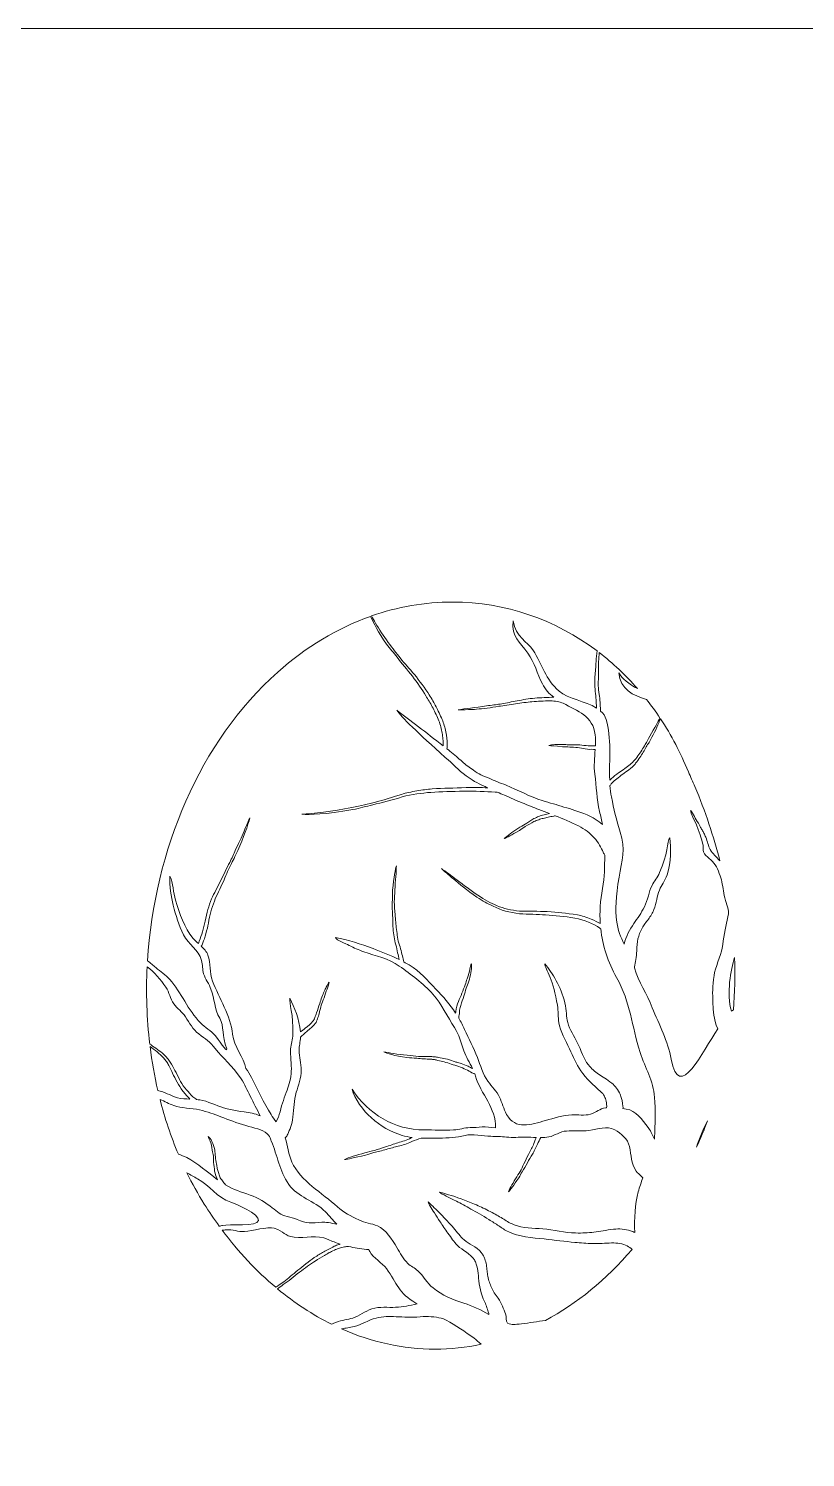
# Model space of a CAD drawing. Extents: x 259 to 1424, y -885 to -136.
# Drawn here: x 425.2 to 501.3, y -701.4 to -561.3 of the extents above; entities that cross this region are included whole.
import ezdxf

# ---------------------------------------------------------------- set-up
doc = ezdxf.new("R2010")
doc.units = 0
doc.header["$MEASUREMENT"] = 0
doc.layers.add('Layer 1', color=7, linetype='Continuous', lineweight=0)

# ---------------------------------------------------------------- blocks, each defined once
blk = doc.blocks.new('Block_0')
at = {"layer": 'Layer 1'}
for points, knots in [([(263.18, -561.27), (263.18, -561.27), (263.18, -652.06), (263.18, -652.06), (263.18, -652.06), (263.18, -653.11), (263.18, -653.11), (263.18, -653.11), (263.18, -656.28), (263.18, -656.28), (263.18, -656.28), (263.18, -657.92), (263.18, -657.92), (263.18, -657.92), (263.18, -658.26), (263.18, -658.26), (263.18, -658.26), (263.18, -658.62), (263.18, -658.62), (263.18, -658.62), (263.18, -664.82), (263.18, -664.82), (263.18, -664.82), (263.18, -665.3), (263.18, -665.3), (263.18, -665.3), (263.18, -670), (263.18, -670), (263.18, -670), (263.18, -670.8), (263.18, -670.8), (263.18, -670.8), (263.18, -675.3), (263.18, -675.3), (263.18, -675.3), (263.18, -675.55), (263.18, -675.55), (263.18, -675.55), (263.18, -706.83), (263.18, -706.83), (263.18, -706.83), (263.18, -708.25), (263.18, -708.25), (263.18, -708.25), (263.18, -712.85), (263.18, -712.85), (263.18, -712.85), (263.18, -713.66), (263.18, -713.66), (263.18, -713.66), (263.18, -717.43), (263.18, -717.43), (263.18, -717.43), (263.18, -717.6), (263.18, -717.6), (263.18, -717.6), (263.18, -723.98), (263.18, -723.98), (263.18, -723.98), (263.18, -726.07), (263.18, -726.07), (263.18, -726.07), (263.18, -777.06), (263.18, -777.06), (263.18, -777.06), (263.18, -777.87), (263.18, -777.87), (263.18, -777.87), (263.18, -779.32), (263.18, -779.32), (263.18, -779.32), (263.18, -780.83), (263.18, -780.83), (263.18, -780.83), (263.18, -785.66), (263.18, -785.66), (263.18, -785.66), (263.18, -786.04), (263.18, -786.04), (263.18, -786.04), (263.18, -789.39), (263.18, -789.39), (263.18, -789.39), (263.18, -789.87), (263.18, -789.87), (263.18, -789.87), (263.18, -797.45), (263.18, -797.45), (263.18, -797.45), (263.18, -798.02), (263.18, -798.02), (263.18, -798.02), (263.18, -885.29), (263.18, -885.29), (263.18, -885.29), (587.19, -885.29), (587.19, -885.29), (587.19, -885.29), (587.19, -771.49), (587.19, -771.49), (587.19, -771.49), (587.19, -770.62), (587.19, -770.62), (587.19, -770.62), (587.19, -766.49), (587.19, -766.49), (587.19, -766.49), (587.19, -765.45), (587.19, -765.45), (587.19, -765.45), (587.19, -761.97), (587.19, -761.97), (587.19, -761.97), (587.19, -760.88), (587.19, -760.88), (587.19, -760.88), (587.19, -756.58), (587.19, -756.58), (587.19, -756.58), (587.19, -755.58), (587.19, -755.58), (587.19, -755.58), (587.19, -746.45), (587.19, -746.45), (587.19, -746.45), (587.19, -744.96), (587.19, -744.96), (587.19, -744.96), (587.19, -740.38), (587.19, -740.38), (587.19, -740.38), (587.19, -739.33), (587.19, -739.33), (587.19, -739.33), (587.19, -733.05), (587.19, -733.05), (587.19, -733.05), (587.19, -731.98), (587.19, -731.98), (587.19, -731.98), (587.19, -721.86), (587.19, -721.86), (587.19, -721.86), (587.19, -721.18), (587.19, -721.18), (587.19, -721.18), (587.19, -673.51), (587.19, -673.51), (587.19, -673.51), (587.19, -673.43), (587.19, -673.43), (587.19, -673.43), (587.19, -561.27), (587.19, -561.27), (587.19, -561.27), (263.18, -561.27), (263.18, -561.27)], [0, 0, 0, 0, 1, 1, 1, 2, 2, 2, 3, 3, 3, 4, 4, 4, 5, 5, 5, 6, 6, 6, 7, 7, 7, 8, 8, 8, 9, 9, 9, 10, 10, 10, 11, 11, 11, 12, 12, 12, 13, 13, 13, 14, 14, 14, 15, 15, 15, 16, 16, 16, 17, 17, 17, 18, 18, 18, 19, 19, 19, 20, 20, 20, 21, 21, 21, 22, 22, 22, 23, 23, 23, 24, 24, 24, 25, 25, 25, 26, 26, 26, 27, 27, 27, 28, 28, 28, 29, 29, 29, 30, 30, 30, 31, 31, 31, 32, 32, 32, 33, 33, 33, 34, 34, 34, 35, 35, 35, 36, 36, 36, 37, 37, 37, 38, 38, 38, 39, 39, 39, 40, 40, 40, 41, 41, 41, 42, 42, 42, 43, 43, 43, 44, 44, 44, 45, 45, 45, 46, 46, 46, 47, 47, 47, 48, 48, 48, 49, 49, 49, 50, 50, 50, 51, 51, 51, 52, 52, 52, 52]), ([(466.75, -617.53), (471.92, -617.53), (476.8, -619.23), (480.9, -622.32), (480.86, -622.66), (480.84, -623.01), (480.81, -623.36), (480.78, -623.87), (480.73, -624.38), (480.7, -624.83), (480.68, -625.36), (480.68, -625.91), (480.75, -626.51), (480.78, -626.78), (480.8, -627.06), (480.81, -627.32), (480.83, -627.53), (480.84, -627.73), (480.85, -627.92), (479.76, -627.25), (478.09, -627.03), (477.19, -626.26), (475.79, -625.06), (475.6, -623.73), (474.61, -622.21), (474.07, -621.39), (472.96, -621.01), (472.67, -619.38), (472.47, -620.97), (473.33, -621.37), (474.13, -622.55), (474.77, -623.48), (475.05, -624.55), (475.54, -625.55), (475.82, -626.12), (476.22, -626.53), (476.67, -626.87), (476.67, -626.87), (476.47, -626.87), (476.47, -626.87), (475.73, -626.9), (475.23, -626.9), (474.56, -626.97), (474.03, -627.04), (473.41, -627.15), (472.87, -627.25), (472.33, -627.35), (471.89, -627.45), (471.4, -627.53), (471, -627.6), (470.58, -627.64), (470.07, -627.7), (468.98, -627.89), (467.91, -627.96), (467.29, -628.1), (467.51, -628.12), (467.84, -628.1), (468.3, -628.08), (468.53, -628.07), (468.79, -628.05), (469.1, -628.04), (469.4, -628), (469.73, -627.97), (470.12, -627.93), (470.55, -627.89), (470.85, -627.8), (471.26, -627.75), (471.76, -627.69), (472.35, -627.59), (472.91, -627.5), (473.46, -627.42), (474.03, -627.35), (474.52, -627.31), (475.09, -627.26), (475.68, -627.21), (476.33, -627.22), (476.77, -627.23), (477.22, -627.32), (477.59, -627.45), (478.99, -628.21), (480.51, -628.7), (480.72, -630.55), (480.76, -630.9), (480.76, -631.26), (480.74, -631.62), (480.65, -631.61), (480.56, -631.61), (480.48, -631.62), (480.15, -631.67), (479.92, -631.62), (479.61, -631.58), (479.37, -631.56), (479.08, -631.52), (478.82, -631.52), (478.57, -631.52), (478.36, -631.55), (478.13, -631.53), (477.94, -631.52), (477.74, -631.49), (477.5, -631.49), (476.99, -631.47), (476.48, -631.5), (476.19, -631.58), (476.4, -631.64), (476.79, -631.64), (477.5, -631.71), (477.7, -631.74), (477.85, -631.7), (478.04, -631.72), (478.27, -631.76), (478.54, -631.77), (478.81, -631.78), (479.06, -631.8), (479.32, -631.86), (479.55, -631.9), (479.82, -631.96), (480.09, -631.98), (480.4, -631.97), (480.51, -631.97), (480.61, -631.99), (480.72, -632), (480.66, -632.8), (480.57, -633.61), (480.68, -634.42), (480.85, -635.58), (480.87, -636.88), (481.15, -638.07), (481.25, -638.5), (481.35, -638.92), (481.45, -639.36), (481, -638.97), (480.48, -638.63), (479.92, -638.4), (479.08, -638.05), (478.36, -637.84), (477.66, -637.63), (476.96, -637.42), (476.29, -637.22), (475.53, -637), (474.35, -636.63), (473.13, -635.97), (471.98, -635.48), (471.4, -635.28), (470.86, -635.04), (470.32, -634.81), (470.05, -634.7), (469.78, -634.59), (469.52, -634.47), (469.27, -634.34), (469.03, -634.19), (468.79, -634.03), (468.4, -633.76), (468.04, -633.49), (467.67, -633.17), (467.32, -632.84), (466.94, -632.5), (466.47, -632.14), (466.38, -632.07), (466.28, -631.99), (466.19, -631.92), (466.21, -631.79), (466.22, -631.62), (466.21, -631.39), (466.22, -631.11), (466.15, -630.7), (466.08, -630.27), (466.06, -630.05), (465.99, -629.83), (465.92, -629.63), (465.86, -629.42), (465.79, -629.22), (465.73, -629.05), (465.49, -628.58), (465.33, -628.16), (465.12, -627.79), (465.02, -627.6), (464.92, -627.41), (464.82, -627.22), (464.7, -627.03), (464.58, -626.84), (464.46, -626.64), (464.06, -625.99), (463.5, -625.25), (463, -624.64), (462.5, -624.05), (462.05, -623.56), (461.61, -623.01), (461.24, -622.55), (460.88, -622.07), (460.44, -621.48), (459.98, -620.85), (459.53, -620.2), (459.19, -619.6), (459.04, -619.35), (458.9, -619.11), (458.79, -618.89), (461.35, -617.99), (464.02, -617.53), (466.75, -617.53)], [0, 0, 0, 0, 1, 1, 1, 2, 2, 2, 3, 3, 3, 4, 4, 4, 5, 5, 5, 6, 6, 6, 7, 7, 7, 8, 8, 8, 9, 9, 9, 10, 10, 10, 11, 11, 11, 12, 12, 12, 13, 13, 13, 14, 14, 14, 15, 15, 15, 16, 16, 16, 17, 17, 17, 18, 18, 18, 19, 19, 19, 20, 20, 20, 21, 21, 21, 22, 22, 22, 23, 23, 23, 24, 24, 24, 25, 25, 25, 26, 26, 26, 27, 27, 27, 28, 28, 28, 29, 29, 29, 30, 30, 30, 31, 31, 31, 32, 32, 32, 33, 33, 33, 34, 34, 34, 35, 35, 35, 36, 36, 36, 37, 37, 37, 38, 38, 38, 39, 39, 39, 40, 40, 40, 41, 41, 41, 42, 42, 42, 43, 43, 43, 44, 44, 44, 45, 45, 45, 46, 46, 46, 47, 47, 47, 48, 48, 48, 49, 49, 49, 50, 50, 50, 51, 51, 51, 52, 52, 52, 53, 53, 53, 54, 54, 54, 55, 55, 55, 56, 56, 56, 57, 57, 57, 58, 58, 58, 59, 59, 59, 60, 60, 60, 61, 61, 61, 62, 62, 62, 63, 63, 63, 64, 64, 64, 65, 65, 65, 66, 66, 66, 66]), ([(449.6, -624.4), (452.4, -621.91), (455.46, -620.07), (458.7, -618.93), (458.98, -619.58), (459.45, -620.48), (460.27, -621.64), (460.63, -622.14), (460.94, -622.47), (461.3, -622.94), (461.74, -623.52), (462.29, -624.17), (462.8, -624.81), (463.29, -625.43), (463.75, -626.1), (464.12, -626.71), (464.33, -627.07), (464.55, -627.42), (464.75, -627.8), (464.96, -628.18), (465.14, -628.59), (465.33, -629.01), (465.43, -629.21), (465.47, -629.42), (465.54, -629.62), (465.59, -629.83), (465.67, -630.03), (465.7, -630.23), (465.73, -630.43), (465.75, -630.63), (465.78, -630.82), (465.79, -630.92), (465.81, -631.01), (465.82, -631.1), (465.82, -631.1), (465.82, -631.37), (465.82, -631.37), (465.82, -631.47), (465.82, -631.55), (465.83, -631.64), (464.12, -630.29), (462.57, -629.15), (461.26, -628.12), (461.74, -628.81), (463.34, -630.38), (466.03, -632.76), (466.8, -633.41), (467.27, -633.99), (468.08, -634.57), (468.32, -634.75), (468.59, -634.93), (468.89, -635.11), (469.18, -635.29), (469.52, -635.43), (469.85, -635.59), (469.96, -635.64), (470.08, -635.7), (470.19, -635.75), (469.52, -635.72), (468.69, -635.69), (468.07, -635.72), (466.79, -635.78), (465.91, -635.77), (464.73, -635.85), (464.27, -635.9), (463.75, -635.95), (463.23, -636.04), (462.71, -636.15), (462.18, -636.23), (461.72, -636.39), (460.8, -636.67), (460.04, -636.93), (459.19, -637.14), (458.48, -637.33), (457.76, -637.48), (456.87, -637.67), (454.95, -638.08), (453.05, -638.25), (451.95, -638.34), (452.73, -638.37), (454.26, -638.38), (456.95, -637.88), (457.7, -637.74), (458.22, -637.57), (458.93, -637.41), (459.81, -637.21), (460.83, -636.92), (461.8, -636.64), (462.74, -636.36), (463.74, -636.27), (464.61, -636.19), (465.64, -636.14), (466.68, -636.09), (467.86, -636.08), (468.94, -636.06), (470.02, -636.12), (470.91, -636.17), (470.91, -636.17), (471.12, -636.17), (471.12, -636.17), (471.37, -636.27), (471.61, -636.37), (471.83, -636.47), (472.13, -636.6), (472.42, -636.73), (472.7, -636.87), (472.98, -637.01), (473.28, -637.1), (473.55, -637.21), (474.11, -637.43), (474.67, -637.68), (475.21, -637.87), (475.55, -638), (475.89, -638.13), (476.24, -638.26), (476.2, -638.27), (476.15, -638.28), (476.11, -638.29), (475.94, -638.33), (475.76, -638.37), (475.57, -638.42), (475.49, -638.45), (475.41, -638.47), (475.33, -638.49), (475.25, -638.53), (475.16, -638.56), (475.08, -638.6), (474.92, -638.67), (474.74, -638.74), (474.6, -638.83), (474.33, -639), (474.09, -639.16), (473.84, -639.32), (473.64, -639.44), (473.41, -639.56), (473.15, -639.73), (472.61, -640.1), (472.08, -640.47), (471.81, -640.73), (472.06, -640.64), (472.49, -640.38), (473.29, -639.92), (473.51, -639.79), (473.64, -639.65), (473.86, -639.54), (474.15, -639.37), (474.43, -639.22), (474.72, -639.05), (474.87, -638.98), (475.03, -638.93), (475.18, -638.87), (475.33, -638.82), (475.48, -638.77), (475.62, -638.75), (475.79, -638.72), (475.95, -638.68), (476.12, -638.63), (476.29, -638.59), (476.46, -638.56), (476.66, -638.52), (476.71, -638.5), (476.76, -638.5), (476.81, -638.49), (477.55, -638.79), (478.31, -639.1), (479.08, -639.48), (479.69, -639.78), (480.22, -640.2), (480.63, -640.66), (481.05, -641.11), (481.31, -641.62), (481.51, -642.06), (481.56, -642.18), (481.61, -642.26), (481.67, -642.34), (481.61, -643.54), (481.67, -644.45), (481.44, -645.63), (481.21, -646.81), (481.14, -647.96), (481.22, -649.07), (480.97, -648.93), (480.66, -648.77), (480.33, -648.62), (479.88, -648.44), (479.39, -648.28), (478.98, -648.22), (477.84, -648.03), (477.06, -647.95), (476.01, -647.89), (475.59, -647.87), (475.13, -647.86), (474.66, -647.85), (474.19, -647.85), (473.73, -647.85), (473.31, -647.83), (472.47, -647.76), (471.77, -647.6), (471.06, -647.3), (470.47, -647.05), (469.9, -646.72), (469.23, -646.28), (467.78, -645.31), (466.47, -644.2), (465.64, -643.67), (465.9, -643.91), (466.29, -644.23), (466.85, -644.7), (467.41, -645.16), (468.13, -645.79), (469.13, -646.48), (469.69, -646.87), (470.14, -647.07), (470.73, -647.37), (471.45, -647.73), (472.38, -648), (473.29, -648.09), (473.74, -648.12), (474.18, -648.13), (474.61, -648.15), (475.05, -648.16), (475.47, -648.18), (475.85, -648.21), (476.77, -648.27), (477.7, -648.34), (478.72, -648.52), (479.66, -648.7), (480.55, -649.07), (481.18, -649.51), (481.21, -649.53), (481.23, -649.55), (481.26, -649.57), (481.45, -651.24), (481.98, -652.85), (482.81, -654.35), (484.21, -656.88), (484.27, -659), (485.13, -661.7), (485.63, -663.25), (486.42, -664.47), (486.54, -666.11), (486.64, -667.38), (486.6, -668.75), (486.54, -670.02), (486.54, -670.08), (486.53, -670.14), (486.52, -670.2), (486.34, -669.87), (486.26, -669.55), (485.91, -669.08), (485.33, -668.3), (484.73, -667.38), (483.75, -667.25), (483.66, -667.23), (483.55, -667.22), (483.44, -667.2), (483.45, -667.13), (483.45, -667.06), (483.44, -666.98), (483.41, -666.65), (483.34, -666.23), (483.16, -665.81), (482.99, -665.38), (482.69, -664.98), (482.34, -664.71), (481.84, -664.32), (481.43, -664.1), (481.06, -663.83), (480.69, -663.57), (480.35, -663.29), (480.05, -662.92), (479.57, -662.34), (479.35, -661.46), (479, -660.78), (478.65, -660.1), (478.22, -659.48), (478.03, -658.77), (477.87, -658.18), (477.92, -657.59), (477.74, -656.85), (477.36, -655.24), (476.55, -653.92), (475.77, -653), (475.79, -653.27), (476.03, -653.69), (476.29, -654.35), (476.56, -655.01), (476.83, -655.9), (477.01, -657.05), (477.11, -657.69), (477.07, -658.18), (477.17, -658.81), (477.29, -659.58), (477.83, -660.54), (478.19, -661.34), (478.54, -662.12), (478.86, -662.83), (479.32, -663.49), (479.84, -664.28), (480.56, -664.91), (481.24, -665.52), (481.56, -665.8), (481.74, -666.15), (481.8, -666.49), (481.85, -666.7), (481.85, -666.91), (481.84, -667.12), (481.81, -667.12), (481.78, -667.12), (481.75, -667.13), (481.17, -667.19), (480.83, -667.61), (480.27, -667.76), (479.68, -667.92), (479.04, -667.8), (478.43, -667.83), (477.54, -667.87), (476.68, -668.15), (475.85, -668.38), (474.44, -668.77), (472.9, -669.34), (472.04, -667.78), (471.72, -667.21), (471.61, -666.65), (471.34, -666.09), (471.06, -665.51), (470.58, -665.06), (470.21, -664.53), (469.72, -663.84), (469.48, -662.96), (469.17, -662.19), (468.79, -661.27), (468.34, -660.35), (467.92, -659.44), (467.75, -659.06), (467.55, -658.69), (467.34, -658.33), (467.34, -658.3), (467.35, -658.28), (467.35, -658.25), (467.37, -658.1), (467.41, -657.94), (467.41, -657.81), (467.4, -657.42), (467.51, -657.18), (467.62, -656.85), (467.7, -656.58), (467.83, -656.26), (467.91, -655.98), (467.99, -655.7), (468.05, -655.46), (468.14, -655.22), (468.21, -655.01), (468.31, -654.8), (468.39, -654.53), (468.46, -654.24), (468.54, -653.95), (468.57, -653.68), (468.59, -653.42), (468.59, -653.19), (468.58, -653.02), (468.47, -653.24), (468.45, -653.7), (468.17, -654.47), (468.09, -654.69), (468.08, -654.86), (467.99, -655.06), (467.88, -655.31), (467.77, -655.61), (467.66, -655.9), (467.56, -656.18), (467.42, -656.45), (467.32, -656.7), (467.21, -657), (467.1, -657.31), (467.07, -657.68), (467.06, -657.74), (467.05, -657.79), (467.04, -657.85), (466.47, -657), (465.81, -656.21), (465.11, -655.49), (464.25, -654.61), (463.55, -653.76), (462.48, -653.12), (462.3, -653.02), (462.12, -652.92), (461.95, -652.83), (461.95, -652.75), (461.94, -652.65), (461.91, -652.52), (461.86, -652.37), (461.8, -652.13), (461.73, -651.89), (461.68, -651.65), (461.62, -651.39), (461.55, -651.19), (461.33, -650.61), (461.33, -650.18), (461.24, -649.63), (461.2, -649.19), (461.15, -648.65), (461.1, -648.19), (461.08, -647.73), (461.03, -647.34), (461.03, -646.92), (461.04, -646.57), (461.07, -646.22), (461.08, -645.78), (461.11, -645.32), (461.14, -644.87), (461.17, -644.44), (461.21, -644.03), (461.23, -643.66), (461.23, -643.39), (461.12, -643.76), (460.99, -644.48), (460.85, -645.79), (460.83, -646.15), (460.87, -646.42), (460.84, -646.77), (460.8, -647.21), (460.84, -647.72), (460.85, -648.21), (460.88, -648.68), (460.89, -649.17), (460.91, -649.6), (460.93, -649.85), (460.96, -650.1), (461, -650.36), (461.04, -650.62), (461.1, -650.89), (461.18, -651.16), (461.25, -651.42), (461.3, -651.68), (461.35, -651.92), (461.41, -652.16), (461.47, -652.39), (461.52, -652.6), (460.68, -652.18), (459.8, -651.83), (458.94, -651.51), (457.78, -651.09), (456.48, -650.65), (455.27, -650.42), (455.36, -650.74), (456.26, -651.02), (456.6, -651.2), (457.06, -651.45), (457.54, -651.64), (458.03, -651.82), (459.21, -652.27), (460.44, -652.46), (461.52, -653.23), (462.65, -654.04), (463.87, -654.92), (464.82, -656), (465.67, -656.98), (466.23, -658.2), (466.93, -659.27), (467.4, -659.97), (467.55, -660.75), (467.84, -661.54), (468.07, -662.16), (468.42, -662.7), (468.7, -663.28), (468.57, -663.22), (468.42, -663.14), (468.26, -663.05), (468.03, -662.95), (467.78, -662.85), (467.58, -662.79), (467.43, -662.75), (467.3, -662.71), (467.17, -662.67), (467.04, -662.63), (466.92, -662.6), (466.8, -662.56), (466.56, -662.49), (466.33, -662.39), (466.06, -662.32), (465.84, -662.28), (465.6, -662.24), (465.36, -662.19), (465.23, -662.17), (465.11, -662.15), (464.99, -662.13), (464.87, -662.12), (464.75, -662.12), (464.63, -662.11), (464.17, -662.1), (463.8, -662.12), (463.39, -662.09), (463.05, -662.07), (462.7, -662.02), (462.28, -661.98), (461.37, -661.91), (460.5, -661.73), (459.99, -661.63), (460.32, -661.79), (461, -662.03), (462.27, -662.21), (462.63, -662.26), (462.89, -662.23), (463.23, -662.27), (463.65, -662.32), (464.15, -662.34), (464.62, -662.37), (464.73, -662.38), (464.84, -662.39), (464.96, -662.4), (465.07, -662.42), (465.18, -662.45), (465.29, -662.48), (465.51, -662.53), (465.72, -662.58), (465.92, -662.63), (466.15, -662.68), (466.37, -662.78), (466.61, -662.85), (466.85, -662.93), (467.1, -662.98), (467.35, -663.09), (467.59, -663.17), (467.82, -663.27), (468.04, -663.37), (468.26, -663.48), (468.46, -663.59), (468.64, -663.69), (468.74, -663.75), (468.83, -663.78), (468.91, -663.79), (468.94, -663.86), (468.97, -663.94), (468.99, -664.02), (469.5, -665.79), (471.03, -667.15), (470.94, -669.11), (469.98, -668.9), (469.27, -669.07), (468.45, -669.08), (467.89, -669.08), (467.4, -669.27), (466.84, -669.3), (465.89, -669.34), (464.92, -669.3), (463.97, -669.3), (461.01, -669.3), (458.49, -667.74), (456.89, -665.31), (457.08, -666.21), (458.04, -667.47), (458.75, -668.09), (459.77, -668.98), (460.61, -669.47), (461.8, -669.84), (462.11, -669.93), (462.44, -670), (462.78, -670.04), (462.75, -670.05), (462.72, -670.07), (462.69, -670.08), (462.21, -670.35), (461.85, -670.42), (461.38, -670.57), (461, -670.69), (460.55, -670.83), (460.16, -670.97), (459.78, -671.09), (459.46, -671.21), (459.1, -671.31), (458.81, -671.39), (458.5, -671.45), (458.13, -671.56), (457.33, -671.77), (456.56, -672.01), (456.13, -672.21), (456.46, -672.18), (457.08, -672.01), (458.2, -671.78), (458.52, -671.7), (458.73, -671.6), (459.03, -671.53), (459.4, -671.45), (459.83, -671.33), (460.24, -671.21), (460.64, -671.09), (461.06, -670.99), (461.42, -670.9), (461.84, -670.79), (462.27, -670.67), (462.73, -670.45), (463.04, -670.31), (463.36, -670.2), (463.66, -670.11), (464.25, -670.13), (464.85, -670.12), (465.41, -670.11), (466.37, -670.09), (467.05, -670.08), (467.98, -669.84), (468.63, -669.67), (469.77, -669.88), (470.49, -669.93), (471.06, -669.98), (471.46, -669.93), (472.04, -670), (472.62, -670.08), (473.28, -670), (473.87, -670), (474.21, -670), (474.58, -670.03), (474.95, -670.04), (474.88, -670.19), (474.8, -670.35), (474.76, -670.48), (474.63, -670.9), (474.47, -671.15), (474.29, -671.5), (474.14, -671.78), (473.97, -672.12), (473.84, -672.41), (473.69, -672.7), (473.59, -672.95), (473.45, -673.21), (473.33, -673.42), (473.19, -673.63), (473.04, -673.9), (472.69, -674.45), (472.37, -675), (472.23, -675.36), (472.43, -675.18), (472.69, -674.74), (473.25, -674.01), (473.38, -673.79), (473.43, -673.6), (473.57, -673.4), (473.73, -673.14), (473.9, -672.83), (474.07, -672.53), (474.22, -672.23), (474.4, -671.94), (474.56, -671.69), (474.74, -671.39), (474.89, -671.07), (475.05, -670.7), (475.15, -670.47), (475.27, -670.25), (475.39, -670.05), (475.66, -670.05), (475.92, -670.04), (476.17, -669.99), (476.77, -669.88), (477.25, -669.44), (477.9, -669.41), (478.63, -669.36), (479.41, -669.45), (480.11, -669.35), (481.02, -669.22), (481.82, -668.87), (482.64, -669.3), (483.29, -669.64), (483.9, -670.2), (484.08, -670.94), (484.29, -671.81), (484.19, -672.54), (484.75, -673.35), (484.84, -673.47), (485.09, -673.73), (485.4, -674), (485.23, -674.44), (485.07, -674.9), (484.94, -675.38), (484.62, -676.58), (484.54, -678.01), (484.6, -679.36), (484.47, -679.3), (484.33, -679.24), (484.19, -679.2), (483.65, -679.03), (483.07, -678.98), (482.53, -679.04), (481.78, -679.13), (481.18, -679.26), (480.6, -679.33), (480.02, -679.4), (479.44, -679.43), (478.8, -679.41), (477.78, -679.39), (476.61, -679.09), (475.6, -679.01), (474.6, -678.94), (473.64, -678.95), (472.78, -678.6), (472.6, -678.53), (472.42, -678.46), (472.25, -678.37), (472.09, -678.26), (471.92, -678.16), (471.75, -678.06), (471.41, -677.84), (471.05, -677.63), (470.61, -677.41), (470.15, -677.15), (469.69, -676.93), (469.24, -676.74), (468.79, -676.54), (468.34, -676.34), (467.91, -676.18), (467.04, -675.85), (466.21, -675.61), (465.47, -675.41), (465.74, -675.64), (466.32, -675.89), (467.14, -676.3), (467.55, -676.51), (468.02, -676.76), (468.54, -677.06), (469.07, -677.36), (469.66, -677.69), (470.29, -678.1), (470.65, -678.31), (470.96, -678.5), (471.26, -678.71), (471.57, -678.9), (471.86, -679.13), (472.24, -679.3), (473.16, -679.78), (474.6, -679.88), (475.71, -680), (476.8, -680.12), (477.77, -680.24), (478.73, -680.33), (479.31, -680.39), (479.87, -680.43), (480.49, -680.44), (481.1, -680.45), (481.71, -680.41), (482.32, -680.39), (482.89, -680.36), (483.43, -680.47), (483.85, -680.68), (484.04, -680.78), (484.21, -680.89), (484.35, -681.02), (481.8, -683.99), (478.92, -686.34), (475.84, -687.99), (475.05, -688.09), (474.27, -688.24), (473.5, -688.32), (472.78, -688.4), (472.61, -688.43), (472.12, -688.25), (471.9, -688.02), (472.06, -687.64), (471.93, -687.35), (471.83, -687.13), (471.75, -686.87), (471.63, -686.6), (471.51, -686.33), (471.38, -686.06), (471.2, -685.8), (471.07, -685.62), (470.94, -685.44), (470.83, -685.27), (470.74, -685.1), (470.65, -684.93), (470.56, -684.76), (470.39, -684.43), (470.28, -684.07), (470.2, -683.66), (470.16, -683.49), (470.14, -683.31), (470.13, -683.13), (470.1, -682.94), (470.07, -682.74), (470.05, -682.54), (470.03, -682.34), (469.96, -682.14), (469.89, -681.95), (469.86, -681.84), (469.83, -681.76), (469.78, -681.64), (469.7, -681.5), (469.63, -681.44), (469.57, -681.35), (469.04, -680.73), (468.35, -680.49), (467.87, -680.09), (467.47, -679.75), (467.22, -679.34), (466.84, -678.92), (466.65, -678.66), (466.41, -678.47), (466.21, -678.23), (466.02, -678), (465.78, -677.8), (465.58, -677.57), (465.16, -677.13), (464.73, -676.72), (464.34, -676.36), (464.39, -676.59), (464.62, -676.93), (464.96, -677.45), (465.13, -677.7), (465.31, -678), (465.53, -678.33), (465.73, -678.68), (466.01, -679.02), (466.29, -679.44), (466.62, -679.89), (466.85, -680.26), (467.23, -680.65), (467.7, -681.11), (468.5, -681.47), (468.88, -682.04), (468.96, -682.14), (469, -682.32), (469.05, -682.46), (469.05, -682.46), (469.13, -682.68), (469.13, -682.68), (469.13, -682.68), (469.17, -682.91), (469.17, -682.91), (469.24, -683.21), (469.27, -683.52), (469.29, -683.83), (469.35, -684.56), (469.49, -685.39), (469.89, -686.18), (469.98, -686.36), (470.05, -686.55), (470.11, -686.74), (470.17, -686.93), (470.23, -687.11), (470.28, -687.3), (470.29, -687.33), (470.29, -687.36), (470.3, -687.39), (469.51, -686.97), (468.69, -686.55), (467.85, -686.3), (466.84, -686), (465.68, -685.48), (464.83, -684.8), (464.24, -684.33), (463.89, -683.62), (463.33, -683.11), (463.05, -682.85), (462.65, -682.67), (462.35, -682.39), (461.86, -681.93), (461.63, -681.42), (461.29, -680.85), (460.84, -680.09), (460.18, -679.06), (459.39, -678.72), (458.8, -678.47), (458.13, -678.41), (457.54, -678.12), (456.8, -677.76), (456.07, -677.41), (455.45, -676.84), (453.99, -675.5), (451.83, -674.31), (450.99, -672.46), (450.63, -671.67), (450.62, -670.86), (450.32, -670.08), (450.44, -669.99), (450.53, -669.87), (450.59, -669.72), (450.75, -669.29), (451.04, -668.72), (451.09, -668.06), (451.16, -667.12), (451.21, -666.44), (451.42, -665.61), (451.6, -664.96), (451.92, -664.16), (451.9, -663.46), (451.9, -663.12), (451.85, -662.78), (451.8, -662.46), (451.76, -662.13), (451.69, -661.82), (451.69, -661.51), (451.69, -661.09), (451.81, -660.68), (451.84, -660.19), (451.95, -660.04), (452.26, -659.84), (452.45, -659.65), (452.75, -659.35), (453.01, -659.21), (453.28, -658.87), (453.39, -658.74), (453.46, -658.54), (453.51, -658.39), (453.56, -658.22), (453.61, -658.06), (453.65, -657.91), (453.74, -657.6), (453.79, -657.34), (453.87, -657.07), (453.95, -656.84), (454.04, -656.62), (454.14, -656.34), (454.33, -655.73), (454.57, -655.17), (454.65, -654.8), (454.57, -654.9), (454.48, -655.06), (454.36, -655.3), (454.3, -655.42), (454.22, -655.56), (454.15, -655.72), (454.08, -655.88), (454.01, -656.06), (453.92, -656.27), (453.82, -656.5), (453.81, -656.69), (453.72, -656.91), (453.61, -657.19), (453.51, -657.52), (453.41, -657.83), (453.36, -657.98), (453.3, -658.13), (453.24, -658.28), (453.17, -658.44), (453.12, -658.56), (453.04, -658.65), (452.86, -658.88), (452.59, -659.08), (452.3, -659.32), (452.15, -659.45), (451.98, -659.57), (451.82, -659.69), (451.71, -658.38), (451.23, -657.3), (450.78, -656.38), (450.7, -656.83), (451.17, -658), (451.08, -659.92), (451.06, -660.46), (450.91, -660.84), (450.86, -661.36), (450.82, -661.67), (450.87, -662.05), (450.9, -662.43), (450.92, -662.81), (450.95, -663.21), (450.93, -663.56), (450.9, -663.9), (450.87, -664.23), (450.79, -664.52), (450.73, -664.82), (450.62, -665.11), (450.52, -665.39), (450.28, -666.05), (450.01, -666.72), (449.83, -667.53), (449.75, -667.88), (449.6, -668.21), (449.44, -668.52), (449.27, -668.28), (449.11, -668.04), (448.95, -667.79), (448.22, -666.64), (447.66, -665.38), (447.03, -664.17), (446.87, -663.85), (446.68, -663.56), (446.49, -663.27), (446.29, -662.22), (445.28, -661.11), (445.17, -659.92), (444.99, -658.08), (443.86, -656.42), (443.21, -654.7), (442.91, -653.87), (443.05, -652.97), (442.76, -652.16), (442.63, -651.8), (442.38, -651.53), (442.11, -651.28), (442.16, -651.19), (442.21, -651.09), (442.27, -650.95), (442.43, -650.51), (442.71, -649.64), (442.8, -649.03), (442.94, -648.17), (443.11, -647.6), (443.39, -646.86), (443.49, -646.57), (443.65, -646.26), (443.8, -645.94), (443.95, -645.62), (444.09, -645.3), (444.24, -644.99), (444.5, -644.4), (444.71, -643.88), (444.97, -643.35), (445.19, -642.9), (445.44, -642.46), (445.69, -641.89), (446.26, -640.67), (446.67, -639.42), (446.87, -638.69), (446.74, -638.93), (446.59, -639.29), (446.38, -639.81), (446.19, -640.33), (445.88, -640.98), (445.47, -641.81), (445.25, -642.28), (445.13, -642.63), (444.89, -643.07), (444.6, -643.61), (444.3, -644.26), (444, -644.88), (443.72, -645.49), (443.36, -646.09), (443.12, -646.65), (442.83, -647.31), (442.66, -648.02), (442.49, -648.81), (442.34, -649.53), (442.12, -650.23), (441.91, -650.78), (441.87, -650.87), (441.84, -650.95), (441.82, -651.02), (441.65, -650.87), (441.47, -650.71), (441.32, -650.53), (440.4, -649.4), (440.02, -648.15), (439.58, -646.77), (439.34, -646.04), (439.36, -645.06), (439.04, -644.4), (438.94, -645.41), (439.16, -646.4), (439.36, -647.26), (439.61, -648.3), (439.89, -649.2), (440.37, -650.16), (440.86, -651.12), (441.81, -651.61), (442.13, -652.68), (442.25, -653.08), (442.21, -653.59), (442.34, -653.99), (442.52, -654.53), (442.88, -654.99), (443.06, -655.51), (443.4, -656.47), (443.4, -657.44), (443.91, -658.34), (444.37, -659.17), (444.11, -660.04), (444.6, -661.36), (444.64, -661.8), (443.76, -660.34), (443.48, -660.04), (443.04, -659.56), (442.47, -659.26), (442.02, -658.79), (440.81, -657.57), (440.15, -655.82), (439.01, -654.54), (438.61, -654.1), (438.1, -653.75), (437.65, -653.38), (437.39, -653.17), (437.12, -652.93), (436.84, -652.71), (437.51, -641.89), (441.93, -631.23), (449.6, -624.4)], [0, 0, 0, 0, 1, 1, 1, 2, 2, 2, 3, 3, 3, 4, 4, 4, 5, 5, 5, 6, 6, 6, 7, 7, 7, 8, 8, 8, 9, 9, 9, 10, 10, 10, 11, 11, 11, 12, 12, 12, 13, 13, 13, 14, 14, 14, 15, 15, 15, 16, 16, 16, 17, 17, 17, 18, 18, 18, 19, 19, 19, 20, 20, 20, 21, 21, 21, 22, 22, 22, 23, 23, 23, 24, 24, 24, 25, 25, 25, 26, 26, 26, 27, 27, 27, 28, 28, 28, 29, 29, 29, 30, 30, 30, 31, 31, 31, 32, 32, 32, 33, 33, 33, 34, 34, 34, 35, 35, 35, 36, 36, 36, 37, 37, 37, 38, 38, 38, 39, 39, 39, 40, 40, 40, 41, 41, 41, 42, 42, 42, 43, 43, 43, 44, 44, 44, 45, 45, 45, 46, 46, 46, 47, 47, 47, 48, 48, 48, 49, 49, 49, 50, 50, 50, 51, 51, 51, 52, 52, 52, 53, 53, 53, 54, 54, 54, 55, 55, 55, 56, 56, 56, 57, 57, 57, 58, 58, 58, 59, 59, 59, 60, 60, 60, 61, 61, 61, 62, 62, 62, 63, 63, 63, 64, 64, 64, 65, 65, 65, 66, 66, 66, 67, 67, 67, 68, 68, 68, 69, 69, 69, 70, 70, 70, 71, 71, 71, 72, 72, 72, 73, 73, 73, 74, 74, 74, 75, 75, 75, 76, 76, 76, 77, 77, 77, 78, 78, 78, 79, 79, 79, 80, 80, 80, 81, 81, 81, 82, 82, 82, 83, 83, 83, 84, 84, 84, 85, 85, 85, 86, 86, 86, 87, 87, 87, 88, 88, 88, 89, 89, 89, 90, 90, 90, 91, 91, 91, 92, 92, 92, 93, 93, 93, 94, 94, 94, 95, 95, 95, 96, 96, 96, 97, 97, 97, 98, 98, 98, 99, 99, 99, 100, 100, 100, 101, 101, 101, 102, 102, 102, 103, 103, 103, 104, 104, 104, 105, 105, 105, 106, 106, 106, 107, 107, 107, 108, 108, 108, 109, 109, 109, 110, 110, 110, 111, 111, 111, 112, 112, 112, 113, 113, 113, 114, 114, 114, 115, 115, 115, 116, 116, 116, 117, 117, 117, 118, 118, 118, 119, 119, 119, 120, 120, 120, 121, 121, 121, 122, 122, 122, 123, 123, 123, 124, 124, 124, 125, 125, 125, 126, 126, 126, 127, 127, 127, 128, 128, 128, 129, 129, 129, 130, 130, 130, 131, 131, 131, 132, 132, 132, 133, 133, 133, 134, 134, 134, 135, 135, 135, 136, 136, 136, 137, 137, 137, 138, 138, 138, 139, 139, 139, 140, 140, 140, 141, 141, 141, 142, 142, 142, 143, 143, 143, 144, 144, 144, 145, 145, 145, 146, 146, 146, 147, 147, 147, 148, 148, 148, 149, 149, 149, 150, 150, 150, 151, 151, 151, 152, 152, 152, 153, 153, 153, 154, 154, 154, 155, 155, 155, 156, 156, 156, 157, 157, 157, 158, 158, 158, 159, 159, 159, 160, 160, 160, 161, 161, 161, 162, 162, 162, 163, 163, 163, 164, 164, 164, 165, 165, 165, 166, 166, 166, 167, 167, 167, 168, 168, 168, 169, 169, 169, 170, 170, 170, 171, 171, 171, 172, 172, 172, 173, 173, 173, 174, 174, 174, 175, 175, 175, 176, 176, 176, 177, 177, 177, 178, 178, 178, 179, 179, 179, 180, 180, 180, 181, 181, 181, 182, 182, 182, 183, 183, 183, 184, 184, 184, 185, 185, 185, 186, 186, 186, 187, 187, 187, 188, 188, 188, 189, 189, 189, 190, 190, 190, 191, 191, 191, 192, 192, 192, 193, 193, 193, 194, 194, 194, 195, 195, 195, 196, 196, 196, 197, 197, 197, 198, 198, 198, 199, 199, 199, 200, 200, 200, 201, 201, 201, 202, 202, 202, 203, 203, 203, 204, 204, 204, 205, 205, 205, 206, 206, 206, 207, 207, 207, 208, 208, 208, 209, 209, 209, 210, 210, 210, 211, 211, 211, 212, 212, 212, 213, 213, 213, 214, 214, 214, 215, 215, 215, 216, 216, 216, 217, 217, 217, 218, 218, 218, 219, 219, 219, 220, 220, 220, 221, 221, 221, 222, 222, 222, 223, 223, 223, 224, 224, 224, 225, 225, 225, 226, 226, 226, 227, 227, 227, 228, 228, 228, 229, 229, 229, 230, 230, 230, 231, 231, 231, 232, 232, 232, 233, 233, 233, 234, 234, 234, 235, 235, 235, 236, 236, 236, 237, 237, 237, 238, 238, 238, 239, 239, 239, 240, 240, 240, 241, 241, 241, 242, 242, 242, 243, 243, 243, 244, 244, 244, 245, 245, 245, 246, 246, 246, 247, 247, 247, 248, 248, 248, 249, 249, 249, 250, 250, 250, 251, 251, 251, 252, 252, 252, 253, 253, 253, 254, 254, 254, 255, 255, 255, 256, 256, 256, 257, 257, 257, 258, 258, 258, 259, 259, 259, 260, 260, 260, 261, 261, 261, 262, 262, 262, 263, 263, 263, 264, 264, 264, 265, 265, 265, 266, 266, 266, 267, 267, 267, 268, 268, 268, 269, 269, 269, 270, 270, 270, 271, 271, 271, 272, 272, 272, 273, 273, 273, 274, 274, 274, 275, 275, 275, 276, 276, 276, 277, 277, 277, 278, 278, 278, 279, 279, 279, 280, 280, 280, 281, 281, 281, 282, 282, 282, 283, 283, 283, 284, 284, 284, 285, 285, 285, 286, 286, 286, 287, 287, 287, 288, 288, 288, 289, 289, 289, 290, 290, 290, 291, 291, 291, 292, 292, 292, 293, 293, 293, 294, 294, 294, 295, 295, 295, 296, 296, 296, 297, 297, 297, 298, 298, 298, 299, 299, 299, 300, 300, 300, 301, 301, 301, 302, 302, 302, 303, 303, 303, 304, 304, 304, 305, 305, 305, 306, 306, 306, 307, 307, 307, 308, 308, 308, 309, 309, 309, 310, 310, 310, 311, 311, 311, 312, 312, 312, 313, 313, 313, 314, 314, 314, 315, 315, 315, 316, 316, 316, 317, 317, 317, 318, 318, 318, 319, 319, 319, 320, 320, 320, 321, 321, 321, 322, 322, 322, 323, 323, 323, 324, 324, 324, 325, 325, 325, 326, 326, 326, 327, 327, 327, 328, 328, 328, 329, 329, 329, 330, 330, 330, 331, 331, 331, 332, 332, 332, 333, 333, 333, 334, 334, 334, 335, 335, 335, 336, 336, 336, 337, 337, 337, 338, 338, 338, 339, 339, 339, 340, 340, 340, 341, 341, 341, 342, 342, 342, 343, 343, 343, 344, 344, 344, 345, 345, 345, 346, 346, 346, 347, 347, 347, 348, 348, 348, 349, 349, 349, 350, 350, 350, 351, 351, 351, 352, 352, 352, 353, 353, 353, 354, 354, 354, 355, 355, 355, 356, 356, 356, 357, 357, 357, 358, 358, 358, 359, 359, 359, 360, 360, 360, 361, 361, 361, 361]), ([(481.03, -624.91), (481.04, -624.44), (481.05, -623.87), (481.06, -623.38), (481.09, -623.05), (481.09, -622.76), (481.11, -622.47), (482.45, -623.51), (483.71, -624.69), (484.86, -626.02), (484.08, -625.61), (483.31, -625.01), (483.03, -624.47), (483.19, -626.11), (484.43, -626.7), (485.74, -627.07), (486.2, -627.66), (486.65, -628.27), (487.07, -628.91), (486.87, -629.25), (486.58, -629.83), (486.07, -630.69), (485.9, -630.99), (485.82, -631.23), (485.63, -631.51), (485.41, -631.85), (485.16, -632.26), (484.89, -632.62), (484.76, -632.8), (484.62, -632.99), (484.47, -633.14), (484.32, -633.3), (484.19, -633.46), (484.03, -633.56), (483.68, -633.84), (483.27, -634.08), (482.83, -634.41), (482.59, -634.59), (482.35, -634.78), (482.14, -634.98), (482.08, -633.02), (482.33, -630.83), (481.81, -629.06), (481.7, -628.72), (481.51, -628.44), (481.25, -628.22), (481.25, -628.22), (481.25, -628.05), (481.25, -628.05), (481.21, -627.71), (481.19, -627.04), (481.12, -626.59), (480.99, -625.95), (481.03, -625.5), (481.03, -624.91)], [0, 0, 0, 0, 1, 1, 1, 2, 2, 2, 3, 3, 3, 4, 4, 4, 5, 5, 5, 6, 6, 6, 7, 7, 7, 8, 8, 8, 9, 9, 9, 10, 10, 10, 11, 11, 11, 12, 12, 12, 13, 13, 13, 14, 14, 14, 15, 15, 15, 16, 16, 16, 17, 17, 17, 18, 18, 18, 18]), ([(488.61, -631.49), (489.04, -632.29), (489.43, -633.21), (489.86, -634.18), (490.07, -634.67), (490.28, -635.15), (490.49, -635.63), (491.51, -638.08), (492.33, -640.51), (492.95, -642.91), (492.61, -642.51), (492.21, -642.22), (491.99, -641.81), (491.88, -641.63), (491.83, -641.43), (491.77, -641.22), (491.71, -641.01), (491.65, -640.8), (491.55, -640.57), (491.5, -640.44), (491.44, -640.33), (491.37, -640.21), (491.32, -640.09), (491.27, -639.98), (491.2, -639.87), (491.14, -639.76), (491.07, -639.65), (491.01, -639.54), (491.01, -639.54), (490.83, -639.21), (490.83, -639.21), (490.54, -638.78), (490.33, -638.34), (490.08, -637.93), (490.02, -638.32), (490.52, -638.82), (491.01, -640.37), (491.07, -640.59), (491.25, -641.19), (491.3, -641.38), (491.35, -641.58), (491.27, -641.83), (491.35, -642.03), (491.56, -642.55), (492.17, -642.79), (492.48, -643.3), (492.8, -643.8), (493.03, -644.49), (493.13, -644.98), (493.26, -645.56), (493.31, -646.15), (493.49, -646.79), (493.66, -647.39), (493.94, -647.8), (493.65, -648.73), (493.45, -649.49), (493.31, -650.56), (493.16, -651.48), (493.05, -652.19), (492.46, -653.44), (492.37, -654.15), (492.22, -655.32), (492.21, -655.78), (492.26, -656.98), (492.29, -657.58), (492.31, -658.38), (492.73, -659.4), (491.28, -661.54), (488.92, -666.71), (488.17, -662.35), (487.87, -660.64), (486.98, -658.98), (486.32, -657.32), (485.77, -655.93), (485.01, -654.82), (484.56, -653.4), (484.57, -653.37), (484.58, -653.34), (484.58, -653.3), (484.63, -652.87), (484.78, -652.33), (484.79, -651.74), (484.8, -650.87), (484.93, -650.21), (485.32, -649.5), (485.47, -649.21), (485.71, -648.94), (485.93, -648.64), (486.14, -648.33), (486.35, -648.02), (486.48, -647.68), (486.6, -647.36), (486.68, -647.03), (486.76, -646.71), (486.82, -646.38), (486.89, -646.07), (487.01, -645.78), (487.2, -645.3), (487.56, -644.91), (487.76, -644.29), (488.19, -642.96), (488.12, -641.7), (488.03, -640.64), (487.79, -641.03), (487.82, -642.3), (487.03, -644.06), (486.81, -644.56), (486.53, -644.87), (486.29, -645.33), (486.14, -645.61), (486.03, -645.97), (485.93, -646.35), (485.81, -646.71), (485.69, -647.09), (485.54, -647.41), (485.39, -647.72), (485.23, -648), (485.06, -648.27), (484.88, -648.53), (484.69, -648.79), (484.51, -649.05), (484.11, -649.62), (483.75, -650.29), (483.56, -651.08), (482.88, -649.71), (482.39, -648.4), (483.06, -644.51), (483.34, -642.88), (483.71, -641.77), (483.18, -640.09), (482.79, -638.88), (482.56, -637.88), (482.31, -636.62), (482.24, -636.27), (482.2, -635.9), (482.17, -635.52), (482.2, -635.49), (482.22, -635.46), (482.25, -635.42), (482.28, -635.39), (482.31, -635.35), (482.34, -635.3), (482.34, -635.3), (482.46, -635.19), (482.46, -635.19), (482.61, -635.03), (482.82, -634.9), (482.96, -634.76), (483.39, -634.37), (483.76, -634.21), (484.19, -633.85), (484.28, -633.78), (484.37, -633.71), (484.45, -633.62), (484.53, -633.53), (484.61, -633.44), (484.68, -633.34), (484.85, -633.16), (484.98, -632.96), (485.1, -632.77), (485.35, -632.4), (485.52, -632.07), (485.73, -631.73), (485.9, -631.44), (486.09, -631.16), (486.28, -630.79), (486.63, -630.12), (486.93, -629.45), (487.11, -628.97), (487.65, -629.77), (488.15, -630.61), (488.61, -631.49)], [0, 0, 0, 0, 1, 1, 1, 2, 2, 2, 3, 3, 3, 4, 4, 4, 5, 5, 5, 6, 6, 6, 7, 7, 7, 8, 8, 8, 9, 9, 9, 10, 10, 10, 11, 11, 11, 12, 12, 12, 13, 13, 13, 14, 14, 14, 15, 15, 15, 16, 16, 16, 17, 17, 17, 18, 18, 18, 19, 19, 19, 20, 20, 20, 21, 21, 21, 22, 22, 22, 23, 23, 23, 24, 24, 24, 25, 25, 25, 26, 26, 26, 27, 27, 27, 28, 28, 28, 29, 29, 29, 30, 30, 30, 31, 31, 31, 32, 32, 32, 33, 33, 33, 34, 34, 34, 35, 35, 35, 36, 36, 36, 37, 37, 37, 38, 38, 38, 39, 39, 39, 40, 40, 40, 41, 41, 41, 42, 42, 42, 43, 43, 43, 44, 44, 44, 45, 45, 45, 46, 46, 46, 47, 47, 47, 48, 48, 48, 49, 49, 49, 50, 50, 50, 51, 51, 51, 52, 52, 52, 53, 53, 53, 54, 54, 54, 55, 55, 55, 56, 56, 56, 57, 57, 57, 57]), ([(494.38, -652.39), (494.45, -654.12), (494.41, -655.83), (494.27, -657.52), (494.21, -657.56), (494.14, -657.61), (494.08, -657.66), (493.56, -655.93), (494.02, -653.57), (494.38, -652.39)], [0, 0, 0, 0, 1, 1, 1, 2, 2, 2, 3, 3, 3, 3]), ([(436.8, -653.29), (437.52, -653.82), (438.13, -654.58), (438.63, -655.3), (438.98, -655.81), (439.04, -656.42), (439.42, -656.94), (439.75, -657.41), (440.24, -657.72), (440.56, -658.2), (440.96, -658.79), (441.26, -659.46), (441.86, -659.89), (442.52, -660.37), (442.97, -660.66), (443.47, -661.3), (444.27, -662.33), (445.03, -662.93), (446.03, -664.28), (446.03, -664.28), (446.03, -664.29), (446.03, -664.29), (446.37, -664.86), (446.61, -665.41), (446.9, -665.98), (447.24, -666.64), (447.56, -667.28), (447.87, -667.92), (447.62, -667.81), (447.36, -667.72), (447.09, -667.66), (445.98, -667.48), (445.23, -667.38), (444.3, -667.13), (443.57, -666.92), (442.75, -666.47), (441.97, -666.36), (441.87, -666.34), (441.76, -666.34), (441.65, -666.33), (441.53, -666.25), (441.41, -666.15), (441.28, -666.04), (441.06, -665.83), (440.85, -665.58), (440.67, -665.38), (440.17, -664.81), (439.96, -664.31), (439.63, -663.68), (439.5, -663.43), (439.36, -663.14), (439.2, -662.86), (439.12, -662.72), (439.03, -662.58), (438.94, -662.45), (438.83, -662.33), (438.72, -662.21), (438.62, -662.09), (438.42, -661.85), (438.19, -661.7), (437.98, -661.53), (437.78, -661.35), (437.55, -661.22), (437.33, -661.07), (437.24, -661), (437.15, -660.94), (437.06, -660.88), (436.76, -658.38), (436.68, -655.83), (436.8, -653.29)], [0, 0, 0, 0, 1, 1, 1, 2, 2, 2, 3, 3, 3, 4, 4, 4, 5, 5, 5, 6, 6, 6, 7, 7, 7, 8, 8, 8, 9, 9, 9, 10, 10, 10, 11, 11, 11, 12, 12, 12, 13, 13, 13, 14, 14, 14, 15, 15, 15, 16, 16, 16, 17, 17, 17, 18, 18, 18, 19, 19, 19, 20, 20, 20, 21, 21, 21, 22, 22, 22, 23, 23, 23, 23]), ([(437.85, -665.43), (437.52, -664.02), (437.27, -662.58), (437.09, -661.13), (437.53, -661.45), (438.05, -661.81), (438.43, -662.27), (438.52, -662.38), (438.61, -662.49), (438.71, -662.6), (438.79, -662.73), (438.86, -662.85), (438.93, -662.98), (439.07, -663.24), (439.18, -663.5), (439.3, -663.74), (439.56, -664.32), (439.87, -664.9), (440.31, -665.49), (440.52, -665.77), (440.75, -666.05), (441, -666.28), (440.58, -666.27), (440.18, -666.24), (439.79, -666.15), (439.23, -666), (438.76, -665.69), (438.08, -665.49), (438, -665.47), (437.92, -665.45), (437.85, -665.43)], [0, 0, 0, 0, 1, 1, 1, 2, 2, 2, 3, 3, 3, 4, 4, 4, 5, 5, 5, 6, 6, 6, 7, 7, 7, 8, 8, 8, 9, 9, 9, 10, 10, 10, 10]), ([(439.42, -666.91), (440.12, -667.17), (441.14, -667.16), (441.94, -667.34), (442.71, -667.52), (443.38, -667.76), (444.03, -668.01), (444.81, -668.31), (445.58, -668.62), (446.46, -668.86), (447.26, -669.13), (448.1, -669.22), (448.57, -669.69), (448.74, -669.86), (448.86, -670.02), (448.91, -670.26), (448.93, -670.3), (448.95, -670.34), (448.97, -670.38), (449.58, -671.85), (449.75, -673.27), (450.7, -674.65), (451.55, -675.89), (453.2, -676.25), (454.27, -677.33), (454.66, -677.72), (455.01, -678.17), (455.4, -678.56), (454.83, -678.42), (454.23, -678.32), (453.93, -678.36), (452.97, -678.48), (452.35, -678.46), (451.52, -678.08), (451.22, -677.94), (450.85, -677.89), (450.52, -677.8), (449.9, -677.63), (449.57, -677.34), (449.07, -676.94), (448.43, -676.44), (447.67, -675.96), (446.9, -675.69), (446.04, -675.39), (445.25, -675.15), (444.47, -674.7), (444.38, -674.56), (444.28, -674.4), (444.19, -674.29), (444.08, -674.16), (443.98, -674.04), (443.92, -673.9), (443.88, -673.77), (443.83, -673.63), (443.78, -673.48), (443.76, -673.42), (443.74, -673.36), (443.72, -673.29), (443.71, -673.22), (443.7, -673.15), (443.68, -673.08), (443.66, -672.94), (443.63, -672.8), (443.6, -672.67), (443.54, -672.41), (443.51, -672.18), (443.49, -671.93), (443.47, -671.72), (443.47, -671.5), (443.42, -671.24), (443.32, -670.67), (443.03, -670.14), (442.78, -669.94), (442.84, -670.16), (443.11, -670.52), (443.19, -671.29), (443.22, -671.5), (443.28, -671.65), (443.29, -671.86), (443.29, -672.11), (443.3, -672.41), (443.34, -672.7), (443.4, -672.98), (443.38, -673.29), (443.46, -673.54), (443.51, -673.76), (443.58, -673.98), (443.7, -674.19), (442.7, -673.45), (441.8, -672.58), (440.68, -672.02), (440.41, -671.89), (440.14, -671.77), (439.86, -671.68), (439.13, -669.95), (438.53, -668.16), (438.07, -666.31), (438.55, -666.51), (438.92, -666.73), (439.42, -666.91)], [0, 0, 0, 0, 1, 1, 1, 2, 2, 2, 3, 3, 3, 4, 4, 4, 5, 5, 5, 6, 6, 6, 7, 7, 7, 8, 8, 8, 9, 9, 9, 10, 10, 10, 11, 11, 11, 12, 12, 12, 13, 13, 13, 14, 14, 14, 15, 15, 15, 16, 16, 16, 17, 17, 17, 18, 18, 18, 19, 19, 19, 20, 20, 20, 21, 21, 21, 22, 22, 22, 23, 23, 23, 24, 24, 24, 25, 25, 25, 26, 26, 26, 27, 27, 27, 28, 28, 28, 29, 29, 29, 30, 30, 30, 31, 31, 31, 32, 32, 32, 33, 33, 33, 33]), ([(490.65, -670.99), (490.93, -670.1), (491.29, -669.26), (491.73, -668.42), (491.41, -669.28), (491.05, -670.14), (490.65, -670.99)], [0, 0, 0, 0, 1, 1, 1, 2, 2, 2, 2]), ([(441.74, -674.09), (442.96, -674.72), (443.6, -675.95), (445.01, -676.4), (445.48, -676.55), (447.83, -677.55), (447.72, -678.2), (447.62, -678.79), (444.8, -678.51), (444.19, -678.67), (444.08, -678.7), (443.98, -678.73), (443.87, -678.75), (443.37, -678.05), (442.87, -677.32), (442.4, -676.57), (441.78, -675.58), (441.21, -674.56), (440.7, -673.5), (441.04, -673.71), (441.38, -673.91), (441.74, -674.09)], [0, 0, 0, 0, 1, 1, 1, 2, 2, 2, 3, 3, 3, 4, 4, 4, 5, 5, 5, 6, 6, 6, 7, 7, 7, 7]), ([(455.62, -680.53), (455.45, -680.59), (455.28, -680.63), (455.14, -680.71), (454.76, -680.92), (454.42, -681.07), (454.12, -681.26), (453.8, -681.43), (453.51, -681.61), (453.18, -681.83), (452.66, -682.18), (452.06, -682.65), (451.56, -683.07), (451.06, -683.49), (450.66, -683.85), (450.2, -684.2), (450, -684.33), (449.8, -684.47), (449.58, -684.62), (449.52, -684.66), (449.46, -684.69), (449.4, -684.74), (447.52, -683.16), (445.76, -681.28), (444.16, -679.14), (444.29, -679.13), (444.41, -679.11), (444.52, -679.1), (445.19, -679.03), (445.71, -679.33), (446.36, -679.26), (447.07, -679.19), (448.62, -678.78), (449.26, -678.95), (450.28, -679.22), (450.2, -679.71), (451.2, -679.83), (452.35, -679.96), (453.44, -679.55), (454.53, -680.04), (454.93, -680.22), (455.33, -680.37), (455.72, -680.5), (455.69, -680.51), (455.65, -680.52), (455.62, -680.53)], [0, 0, 0, 0, 1, 1, 1, 2, 2, 2, 3, 3, 3, 4, 4, 4, 5, 5, 5, 6, 6, 6, 7, 7, 7, 8, 8, 8, 9, 9, 9, 10, 10, 10, 11, 11, 11, 12, 12, 12, 13, 13, 13, 14, 14, 14, 15, 15, 15, 15]), ([(461.15, -686.7), (460.8, -686.72), (460.41, -686.7), (460.01, -686.69), (459.61, -686.71), (459.19, -686.72), (458.84, -686.86), (458.12, -687.1), (457.58, -687.54), (456.96, -687.75), (456.45, -687.93), (455.93, -687.94), (455.31, -688.18), (455.16, -688.24), (455.02, -688.29), (454.88, -688.36), (453.03, -687.44), (451.25, -686.28), (449.57, -684.88), (449.75, -684.75), (449.93, -684.62), (450.14, -684.47), (450.64, -684.14), (451.19, -683.69), (451.72, -683.27), (452.24, -682.86), (452.79, -682.47), (453.28, -682.16), (453.58, -681.98), (453.86, -681.78), (454.17, -681.61), (454.32, -681.52), (454.48, -681.43), (454.64, -681.34), (454.8, -681.26), (454.97, -681.18), (455.15, -681.1), (455.31, -681.01), (455.47, -680.96), (455.64, -680.91), (455.81, -680.86), (455.97, -680.8), (456.14, -680.77), (456.27, -680.76), (456.41, -680.74), (456.54, -680.73), (457.1, -680.86), (457.68, -680.96), (458.3, -681.02), (458.39, -681.03), (458.47, -681.03), (458.54, -681.04), (458.56, -681.1), (458.59, -681.16), (458.63, -681.24), (458.94, -681.84), (459.86, -682.35), (460.26, -682.9), (461.27, -684.31), (461.5, -685.37), (463.13, -686.28), (463.18, -686.31), (463.23, -686.34), (463.28, -686.37), (462.51, -686.54), (461.91, -686.66), (461.15, -686.7)], [0, 0, 0, 0, 1, 1, 1, 2, 2, 2, 3, 3, 3, 4, 4, 4, 5, 5, 5, 6, 6, 6, 7, 7, 7, 8, 8, 8, 9, 9, 9, 10, 10, 10, 11, 11, 11, 12, 12, 12, 13, 13, 13, 14, 14, 14, 15, 15, 15, 16, 16, 16, 17, 17, 17, 18, 18, 18, 19, 19, 19, 20, 20, 20, 21, 21, 21, 22, 22, 22, 22]), ([(463.56, -687.63), (464.35, -687.57), (465, -687.62), (465.63, -687.78), (465.78, -687.81), (465.91, -687.85), (466.11, -687.95), (467.05, -688.49), (467.97, -689.07), (468.85, -689.74), (469.06, -689.9), (469.29, -690.11), (469.54, -690.32), (468.06, -690.64), (466.54, -690.8), (465.02, -690.8), (461.88, -690.8), (458.79, -690.12), (455.86, -688.82), (456.29, -688.73), (456.66, -688.7), (457.1, -688.59), (457.75, -688.43), (458.52, -687.93), (459.24, -687.75), (459.58, -687.66), (459.92, -687.64), (460.24, -687.61), (460.57, -687.61), (460.88, -687.61), (461.2, -687.62), (461.95, -687.66), (462.71, -687.7), (463.56, -687.63)], [0, 0, 0, 0, 1, 1, 1, 2, 2, 2, 3, 3, 3, 4, 4, 4, 5, 5, 5, 6, 6, 6, 7, 7, 7, 8, 8, 8, 9, 9, 9, 10, 10, 10, 11, 11, 11, 11])]:
    blk.add_open_spline(points, degree=3, knots=knots, dxfattribs=at)

msp = doc.modelspace()

# ---------------------------------------------------------------- block references
at = {"layer": 'Layer 1'}
msp.add_blockref('Block_0', (0, 0), dxfattribs=at)

doc.saveas('drawing.dxf')
